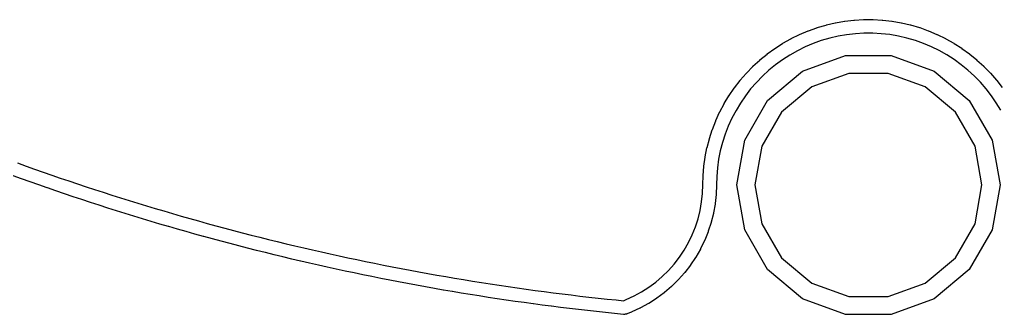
# Model space of a CAD drawing. Extents: x 83 to 195, y -153 to -41.
# Drawn here: x 129.65 to 140.45, y -83.43 to -80.18 of the extents above; entities that cross this region are included whole.
import ezdxf

# ---------------------------------------------------------------- set-up
doc = ezdxf.new("R2010")
doc.units = 0
doc.header["$MEASUREMENT"] = 0
doc.layers.add('BLACK', color=7, linetype='CONTINUOUS')

msp = doc.modelspace()

# ---------------------------------------------------------------- linework, layer by layer
at = {"layer": 'Black'}
for p, q in [((138.742, -80.1944), (138.841, -80.1829)), ((138.841, -80.1829), (138.844, -80.1831)), ((138.844, -80.1831), (138.846, -80.1826)), ((138.846, -80.1826), (138.946, -80.1768)), ((138.946, -80.1768), (138.948, -80.177)), ((138.948, -80.177), (138.95, -80.1767)), ((138.95, -80.1767), (139.05, -80.1766)), ((139.05, -80.1766), (139.052, -80.177)), ((139.052, -80.177), (139.054, -80.1767)), ((139.054, -80.1767), (139.154, -80.1824)), ((139.154, -80.1824), (139.156, -80.1829)), ((139.156, -80.1829), (139.158, -80.1827)), ((139.158, -80.1827), (139.258, -80.1941)), ((138.34, -80.3), (138.434, -80.2664)), ((138.434, -80.2664), (138.436, -80.266)), ((138.436, -80.266), (138.438, -80.265)), ((138.438, -80.265), (138.534, -80.2368)), ((138.534, -80.2368), (138.536, -80.2366)), ((138.536, -80.2366), (138.538, -80.2357)), ((138.538, -80.2357), (138.635, -80.213)), ((138.635, -80.213), (138.637, -80.2129)), ((138.637, -80.2129), (138.639, -80.2121)), ((138.639, -80.2121), (138.738, -80.195)), ((138.738, -80.195), (138.74, -80.195)), ((138.74, -80.195), (138.742, -80.1944)), ((139.258, -80.1941), (139.26, -80.1947)), ((139.26, -80.1947), (139.262, -80.1947)), ((139.262, -80.1947), (139.36, -80.2117)), ((139.36, -80.2117), (139.362, -80.2124)), ((139.362, -80.2124), (139.365, -80.2125)), ((139.365, -80.2125), (139.462, -80.2351)), ((139.462, -80.2351), (139.464, -80.236)), ((139.464, -80.236), (139.466, -80.2362)), ((139.466, -80.2362), (139.562, -80.2643)), ((139.562, -80.2643), (139.564, -80.2653)), ((139.564, -80.2653), (139.566, -80.2656)), ((139.566, -80.2656), (139.66, -80.2992)), ((138.059, -80.4378), (138.146, -80.3886)), ((138.146, -80.3886), (138.148, -80.3878)), ((138.148, -80.3878), (138.15, -80.3866)), ((138.15, -80.3866), (138.24, -80.3424)), ((138.24, -80.3424), (138.242, -80.3418)), ((138.242, -80.3418), (138.243, -80.3406)), ((138.243, -80.3406), (138.336, -80.3016)), ((138.336, -80.3016), (138.338, -80.3011)), ((138.338, -80.3011), (138.34, -80.3)), ((138.574, -80.3813), (138.482, -80.4083)), ((138.667, -80.3595), (138.574, -80.3813)), ((138.761, -80.3432), (138.667, -80.3595)), ((138.857, -80.3322), (138.761, -80.3432)), ((138.952, -80.3267), (138.857, -80.3322)), ((139.048, -80.3266), (138.952, -80.3267)), ((139.143, -80.332), (139.048, -80.3266)), ((139.238, -80.3429), (139.143, -80.332)), ((139.333, -80.3591), (139.238, -80.3429)), ((139.426, -80.3808), (139.333, -80.3591)), ((139.518, -80.4077), (139.426, -80.3808)), ((139.66, -80.2992), (139.662, -80.3003)), ((139.662, -80.3003), (139.664, -80.3008)), ((139.664, -80.3008), (139.756, -80.3396)), ((139.756, -80.3396), (139.758, -80.3408)), ((139.758, -80.3408), (139.76, -80.3414)), ((139.76, -80.3414), (139.85, -80.3855)), ((139.85, -80.3855), (139.852, -80.3868)), ((139.852, -80.3868), (139.854, -80.3875)), ((139.854, -80.3875), (139.941, -80.4366)), ((137.887, -80.5554), (137.968, -80.4966)), ((137.968, -80.4966), (137.97, -80.4956)), ((137.97, -80.4956), (137.971, -80.4941)), ((137.971, -80.4941), (138.055, -80.44)), ((138.055, -80.44), (138.057, -80.4392)), ((138.057, -80.4392), (138.059, -80.4378)), ((138.304, -80.4779), (138.218, -80.5202)), ((138.392, -80.4406), (138.304, -80.4779)), ((138.482, -80.4083), (138.392, -80.4406)), ((139.608, -80.4398), (139.518, -80.4077)), ((139.696, -80.477), (139.608, -80.4398)), ((139.782, -80.5192), (139.696, -80.477)), ((139.941, -80.4366), (139.943, -80.438)), ((139.943, -80.438), (139.945, -80.4388)), ((139.945, -80.4388), (140.029, -80.4928)), ((140.029, -80.4928), (140.03, -80.4943)), ((140.03, -80.4943), (140.032, -80.4953)), ((140.032, -80.4953), (140.113, -80.554)), ((137.806, -80.6214), (137.884, -80.558)), ((137.884, -80.558), (137.885, -80.557)), ((137.885, -80.557), (137.887, -80.5554)), ((138.135, -80.5673), (138.054, -80.6191)), ((138.218, -80.5202), (138.135, -80.5673)), ((138.276, -80.7452), (138.749, -80.5729)), ((138.749, -80.5729), (139.253, -80.5729)), ((139.253, -80.5729), (139.726, -80.7452)), ((139.865, -80.5662), (139.782, -80.5192)), ((139.946, -80.6179), (139.865, -80.5662)), ((140.113, -80.554), (140.115, -80.5556)), ((140.115, -80.5556), (140.117, -80.5566)), ((140.117, -80.5566), (140.194, -80.6199)), ((137.657, -80.7666), (137.726, -80.6949)), ((137.726, -80.6949), (137.728, -80.6936)), ((137.728, -80.6936), (137.729, -80.6919)), ((137.729, -80.6919), (137.803, -80.6242)), ((137.803, -80.6242), (137.805, -80.623)), ((137.805, -80.623), (137.806, -80.6214)), ((137.977, -80.6754), (137.903, -80.7361)), ((138.054, -80.6191), (137.977, -80.6754)), ((140.023, -80.6741), (139.946, -80.6179)), ((140.097, -80.7347), (140.023, -80.6741)), ((140.194, -80.6199), (140.195, -80.6215)), ((140.195, -80.6215), (140.197, -80.6227)), ((140.197, -80.6227), (140.271, -80.6903)), ((140.271, -80.6903), (140.272, -80.692)), ((140.272, -80.692), (140.274, -80.6933)), ((140.274, -80.6933), (140.344, -80.7649)), ((137.588, -80.8454), (137.654, -80.7698)), ((137.654, -80.7698), (137.656, -80.7684)), ((137.656, -80.7684), (137.657, -80.7666)), ((137.833, -80.8008), (137.766, -80.8695)), ((137.903, -80.7361), (137.833, -80.8008)), ((137.89, -81.0689), (138.276, -80.7452)), ((138.784, -80.7699), (138.376, -80.9184)), ((139.218, -80.7699), (138.784, -80.7699)), ((139.626, -80.9184), (139.218, -80.7699)), ((139.726, -80.7452), (140.112, -81.0689)), ((140.168, -80.7994), (140.097, -80.7347)), ((140.235, -80.868), (140.168, -80.7994)), ((140.344, -80.7649), (140.345, -80.7667)), ((140.345, -80.7667), (140.347, -80.7681)), ((140.347, -80.7681), (140.412, -80.8436)), ((137.466, -81.0141), (137.522, -80.9315)), ((137.522, -80.9315), (137.524, -80.9299)), ((137.524, -80.9299), (137.525, -80.928)), ((137.525, -80.928), (137.586, -80.8487)), ((137.586, -80.8487), (137.587, -80.8473)), ((137.587, -80.8473), (137.588, -80.8454)), ((137.766, -80.8695), (137.703, -80.9419)), ((138.376, -80.9184), (138.043, -81.1974)), ((139.959, -81.1974), (139.626, -80.9184)), ((140.297, -80.9403), (140.235, -80.868)), ((140.356, -81.0161), (140.297, -80.9403)), ((140.412, -80.8436), (140.413, -80.8455)), ((140.413, -80.8455), (140.415, -80.847)), ((140.415, -80.847), (140.476, -80.9261)), ((137.412, -81.1033), (137.464, -81.0177)), ((137.464, -81.0177), (137.465, -81.016)), ((137.465, -81.016), (137.466, -81.0141)), ((137.645, -81.0178), (137.591, -81.0968)), ((137.703, -80.9419), (137.645, -81.0178)), ((140.41, -81.095), (140.356, -81.0161)), ((137.363, -81.1956), (137.41, -81.1071)), ((137.41, -81.1071), (137.411, -81.1054)), ((137.411, -81.1054), (137.412, -81.1033)), ((137.591, -81.0968), (137.542, -81.1788)), ((137.638, -81.505), (137.89, -81.0689)), ((140.112, -81.0689), (140.364, -81.505)), ((140.459, -81.177), (140.41, -81.095)), ((137.32, -81.2904), (137.361, -81.1994)), ((137.361, -81.1994), (137.363, -81.1976)), ((137.363, -81.1976), (137.363, -81.1956)), ((137.497, -81.2635), (137.457, -81.3506)), ((137.542, -81.1788), (137.497, -81.2635)), ((138.043, -81.1974), (137.826, -81.5734)), ((140.176, -81.5734), (139.959, -81.1974)), ((137.282, -81.3876), (137.318, -81.2943)), ((137.318, -81.2943), (137.319, -81.2925)), ((137.319, -81.2925), (137.32, -81.2904)), ((137.457, -81.3506), (137.423, -81.4398)), ((137.25, -81.4867), (137.281, -81.3916)), ((137.281, -81.3916), (137.282, -81.3897)), ((137.282, -81.3897), (137.282, -81.3876)), ((137.423, -81.4398), (137.393, -81.5309)), ((137.223, -81.5876), (137.249, -81.4908)), ((137.223, -81.5897), (137.223, -81.5876)), ((137.249, -81.4908), (137.25, -81.4889)), ((137.25, -81.4889), (137.25, -81.4867)), ((137.393, -81.5309), (137.369, -81.6235)), ((137.551, -82.0009), (137.638, -81.505)), ((137.826, -81.5734), (137.751, -82.0009)), ((140.251, -82.0009), (140.176, -81.5734)), ((140.364, -81.505), (140.451, -82.0009)), ((137.188, -81.793), (137.202, -81.694)), ((137.202, -81.694), (137.203, -81.6919)), ((137.203, -81.6898), (137.222, -81.5917)), ((137.203, -81.6919), (137.203, -81.6898)), ((137.222, -81.5917), (137.223, -81.5897)), ((137.369, -81.6235), (137.35, -81.7173)), ((129.627, -81.758), (129.721, -81.792)), ((129.721, -81.792), (129.814, -81.8255)), ((137.179, -81.8969), (137.187, -81.7972)), ((137.187, -81.7972), (137.188, -81.7951)), ((137.188, -81.7951), (137.188, -81.793)), ((137.35, -81.7173), (137.337, -81.812)), ((129.67, -81.9331), (129.576, -81.899)), ((129.814, -81.8255), (129.909, -81.8588)), ((129.909, -81.8588), (130.003, -81.8917)), ((130.003, -81.8917), (130.003, -81.8917)), ((130.003, -81.8917), (130.097, -81.9242)), ((137.176, -81.9963), (137.179, -81.901)), ((137.179, -81.899), (137.179, -81.8969)), ((137.179, -81.901), (137.179, -81.899)), ((137.329, -81.9074), (137.326, -82.0009)), ((137.337, -81.812), (137.329, -81.9074)), ((129.67, -81.9332), (129.67, -81.9331)), ((129.67, -81.9331), (129.67, -81.9331)), ((129.764, -81.9668), (129.67, -81.9332)), ((129.764, -81.9669), (129.764, -81.9668)), ((129.859, -82.0003), (129.764, -81.9669)), ((129.764, -81.9669), (129.764, -81.9669)), ((129.859, -82.0004), (129.859, -82.0003)), ((129.859, -82.0003), (129.859, -82.0003)), ((129.953, -82.0334), (129.859, -82.0004)), ((130.097, -81.9242), (130.097, -81.9242)), ((130.097, -81.9242), (130.191, -81.9565)), ((130.191, -81.9565), (130.286, -81.9884)), ((130.286, -81.9884), (130.286, -81.9884)), ((130.286, -81.9884), (130.38, -82.0199)), ((130.38, -82.0199), (130.475, -82.0511)), ((137.173, -82.0934), (137.176, -81.9963)), ((137.326, -82.0014), (137.322, -82.1013)), ((137.326, -82.0009), (137.326, -82.0012)), ((137.326, -82.0012), (137.326, -82.0014)), ((137.638, -82.4968), (137.551, -82.0009)), ((137.751, -82.0009), (137.826, -82.4284)), ((140.176, -82.4284), (140.251, -82.0009)), ((140.451, -82.0009), (140.364, -82.4968)), ((129.954, -82.0335), (129.953, -82.0334)), ((129.953, -82.0334), (129.953, -82.0334)), ((130.048, -82.0661), (129.954, -82.0335)), ((130.048, -82.0662), (130.048, -82.0661)), ((130.048, -82.0661), (130.048, -82.0661)), ((130.143, -82.0985), (130.048, -82.0662)), ((130.143, -82.0986), (130.143, -82.0985)), ((130.143, -82.0985), (130.143, -82.0985)), ((130.238, -82.1306), (130.143, -82.0986)), ((130.475, -82.0511), (130.57, -82.082)), ((130.57, -82.082), (130.665, -82.1125)), ((130.665, -82.1125), (130.76, -82.1426)), ((137.163, -82.1877), (137.173, -82.0934)), ((137.322, -82.1065), (137.312, -82.2059)), ((137.322, -82.1013), (137.322, -82.1039)), ((137.322, -82.1039), (137.322, -82.1065)), ((130.238, -82.1307), (130.238, -82.1306)), ((130.238, -82.1306), (130.238, -82.1306)), ((130.333, -82.1623), (130.238, -82.1307)), ((130.333, -82.1624), (130.333, -82.1623)), ((130.333, -82.1623), (130.333, -82.1623)), ((130.428, -82.1936), (130.333, -82.1624)), ((130.428, -82.1937), (130.428, -82.1936)), ((130.429, -82.1937), (130.428, -82.1937)), ((130.524, -82.2247), (130.429, -82.1937)), ((130.619, -82.2553), (130.524, -82.2247)), ((130.524, -82.2247), (130.524, -82.2247)), ((130.524, -82.2247), (130.524, -82.2247)), ((130.76, -82.1426), (130.855, -82.1724)), ((130.855, -82.1724), (130.95, -82.2019)), ((130.95, -82.2019), (131.046, -82.2311)), ((131.046, -82.2311), (131.141, -82.2598)), ((137.146, -82.2811), (137.163, -82.1877)), ((137.311, -82.2111), (137.294, -82.3095)), ((137.312, -82.2059), (137.311, -82.2084)), ((137.311, -82.2084), (137.311, -82.2111)), ((130.619, -82.2554), (130.619, -82.2553)), ((130.619, -82.2553), (130.619, -82.2553)), ((130.715, -82.2857), (130.619, -82.2554)), ((130.81, -82.3156), (130.715, -82.2857)), ((130.715, -82.2857), (130.715, -82.2857)), ((130.715, -82.2857), (130.715, -82.2857)), ((130.811, -82.3156), (130.81, -82.3156)), ((130.811, -82.3157), (130.811, -82.3156)), ((130.906, -82.3453), (130.811, -82.3157)), ((131.002, -82.3745), (130.906, -82.3453)), ((130.906, -82.3453), (130.906, -82.3453)), ((130.906, -82.3453), (130.906, -82.3453)), ((131.141, -82.2598), (131.237, -82.2882)), ((131.237, -82.2882), (131.333, -82.3163)), ((131.333, -82.3163), (131.428, -82.344)), ((131.428, -82.344), (131.428, -82.344)), ((131.428, -82.344), (131.524, -82.3714)), ((137.124, -82.3731), (137.146, -82.2811)), ((137.293, -82.3146), (137.268, -82.4116)), ((137.294, -82.3095), (137.293, -82.312)), ((137.293, -82.312), (137.293, -82.3146)), ((131.002, -82.3746), (131.002, -82.3745)), ((131.002, -82.3745), (131.002, -82.3745)), ((131.098, -82.4035), (131.002, -82.3746)), ((131.194, -82.432), (131.098, -82.4035)), ((131.098, -82.4035), (131.098, -82.4035)), ((131.098, -82.4035), (131.098, -82.4035)), ((131.194, -82.4321), (131.194, -82.432)), ((131.195, -82.4321), (131.194, -82.4321)), ((131.29, -82.4603), (131.195, -82.4321)), ((131.524, -82.3714), (131.62, -82.3984)), ((131.62, -82.3984), (131.716, -82.4251)), ((131.716, -82.4251), (131.812, -82.4514)), ((131.812, -82.4514), (131.909, -82.4774)), ((137.094, -82.4633), (137.124, -82.3731)), ((137.267, -82.4166), (137.236, -82.5118)), ((137.268, -82.4116), (137.267, -82.414)), ((137.267, -82.414), (137.267, -82.4166)), ((137.826, -82.4284), (138.043, -82.8044)), ((139.959, -82.8044), (140.176, -82.4284)), ((131.291, -82.4603), (131.29, -82.4603)), ((131.387, -82.4881), (131.291, -82.4603)), ((131.291, -82.4603), (131.291, -82.4603)), ((131.387, -82.4882), (131.387, -82.4881)), ((131.483, -82.5157), (131.387, -82.4882)), ((131.387, -82.4882), (131.387, -82.4882)), ((131.58, -82.5428), (131.483, -82.5157)), ((131.483, -82.5157), (131.483, -82.5157)), ((131.483, -82.5157), (131.483, -82.5157)), ((131.58, -82.5429), (131.58, -82.5428)), ((131.676, -82.5697), (131.58, -82.5429)), ((131.58, -82.5429), (131.58, -82.5429)), ((131.909, -82.4774), (132.005, -82.503)), ((132.005, -82.503), (132.102, -82.5284)), ((132.102, -82.5284), (132.102, -82.5284)), ((132.102, -82.5284), (132.198, -82.5532)), ((132.198, -82.5532), (132.295, -82.5778)), ((137.018, -82.6367), (137.059, -82.5514)), ((137.059, -82.5514), (137.094, -82.4633)), ((137.235, -82.5167), (137.198, -82.6095)), ((137.236, -82.5118), (137.235, -82.5141)), ((137.235, -82.5141), (137.235, -82.5167)), ((137.89, -82.933), (137.638, -82.4968)), ((140.364, -82.4968), (140.112, -82.933)), ((131.677, -82.5697), (131.676, -82.5697)), ((131.676, -82.5697), (131.676, -82.5697)), ((131.773, -82.5961), (131.677, -82.5697)), ((131.773, -82.5962), (131.773, -82.5961)), ((131.87, -82.6223), (131.773, -82.5962)), ((131.773, -82.5962), (131.773, -82.5962)), ((131.967, -82.648), (131.87, -82.6223)), ((131.87, -82.6223), (131.87, -82.6223)), ((131.87, -82.6223), (131.87, -82.6223)), ((131.967, -82.6481), (131.967, -82.648)), ((132.064, -82.6735), (131.967, -82.6481)), ((131.967, -82.6481), (131.967, -82.6481)), ((132.295, -82.5778), (132.295, -82.5778)), ((132.295, -82.5778), (132.392, -82.6021)), ((132.392, -82.6021), (132.488, -82.6259)), ((132.488, -82.6259), (132.585, -82.6494)), ((132.585, -82.6494), (132.682, -82.6726)), ((136.971, -82.7191), (137.018, -82.6367)), ((137.195, -82.6142), (137.152, -82.7043)), ((137.196, -82.6117), (137.195, -82.6142)), ((137.198, -82.6095), (137.196, -82.6117)), ((132.161, -82.6985), (132.064, -82.6735)), ((132.064, -82.6735), (132.064, -82.6735)), ((132.064, -82.6735), (132.064, -82.6735)), ((132.161, -82.6986), (132.161, -82.6985)), ((132.161, -82.6985), (132.161, -82.6985)), ((132.258, -82.7232), (132.161, -82.6986)), ((132.258, -82.7233), (132.258, -82.7232)), ((132.258, -82.7232), (132.258, -82.7232)), ((132.355, -82.7476), (132.258, -82.7233)), ((132.356, -82.7477), (132.355, -82.7476)), ((132.355, -82.7476), (132.355, -82.7476)), ((132.453, -82.7716), (132.356, -82.7477)), ((132.453, -82.7717), (132.453, -82.7716)), ((132.453, -82.7716), (132.453, -82.7716)), ((132.55, -82.7952), (132.453, -82.7717)), ((132.682, -82.6726), (132.779, -82.6954)), ((132.779, -82.6954), (132.877, -82.7179)), ((132.877, -82.7179), (132.974, -82.74)), ((132.974, -82.74), (133.071, -82.7617)), ((133.071, -82.7617), (133.169, -82.7831)), ((136.919, -82.798), (136.971, -82.7191)), ((137.15, -82.7088), (137.1, -82.7957)), ((137.152, -82.7043), (137.15, -82.7064)), ((137.15, -82.7064), (137.15, -82.7088)), ((132.55, -82.7953), (132.55, -82.7952)), ((132.55, -82.7952), (132.55, -82.7952)), ((132.648, -82.8185), (132.55, -82.7953)), ((132.648, -82.8186), (132.648, -82.8185)), ((132.648, -82.8185), (132.648, -82.8185)), ((132.745, -82.8415), (132.648, -82.8186)), ((132.746, -82.8415), (132.745, -82.8415)), ((132.745, -82.8415), (132.745, -82.8415)), ((132.843, -82.864), (132.746, -82.8415)), ((132.843, -82.8641), (132.843, -82.864)), ((132.941, -82.8863), (132.843, -82.8641)), ((132.843, -82.8641), (132.843, -82.8641)), ((133.169, -82.7831), (133.266, -82.8042)), ((133.266, -82.8042), (133.363, -82.8248)), ((133.363, -82.8248), (133.363, -82.8248)), ((133.363, -82.8248), (133.461, -82.8452)), ((133.461, -82.8452), (133.559, -82.8652)), ((133.559, -82.8652), (133.657, -82.8848)), ((133.657, -82.8848), (133.755, -82.9041)), ((136.798, -82.9441), (136.861, -82.8731)), ((136.861, -82.8731), (136.919, -82.798)), ((137.04, -82.8852), (137.039, -82.8875)), ((137.042, -82.8833), (137.04, -82.8852)), ((137.097, -82.8001), (137.042, -82.8833)), ((137.098, -82.7977), (137.097, -82.8001)), ((137.1, -82.7957), (137.098, -82.7977)), ((138.043, -82.8044), (138.376, -83.0835)), ((139.626, -83.0835), (139.959, -82.8044)), ((133.039, -82.9081), (132.941, -82.8863)), ((132.941, -82.8863), (132.941, -82.8863)), ((132.941, -82.8863), (132.941, -82.8863)), ((133.039, -82.9082), (133.039, -82.9081)), ((133.137, -82.9297), (133.039, -82.9082)), ((133.039, -82.9082), (133.039, -82.9082)), ((133.235, -82.9508), (133.137, -82.9297)), ((133.137, -82.9297), (133.137, -82.9297)), ((133.137, -82.9297), (133.137, -82.9297)), ((133.235, -82.9509), (133.235, -82.9508)), ((133.235, -82.9508), (133.235, -82.9508)), ((133.333, -82.9716), (133.235, -82.9509)), ((133.333, -82.9717), (133.333, -82.9716)), ((133.333, -82.9716), (133.333, -82.9716)), ((133.431, -82.9921), (133.333, -82.9717)), ((133.529, -83.0122), (133.431, -82.9921)), ((133.431, -82.9921), (133.431, -82.9921)), ((133.431, -82.9921), (133.431, -82.9921)), ((133.755, -82.9041), (133.852, -82.9229)), ((133.852, -82.9229), (133.852, -82.9229)), ((133.852, -82.9229), (133.951, -82.9415)), ((133.951, -82.9415), (134.049, -82.9597)), ((134.049, -82.9597), (134.147, -82.9776)), ((134.147, -82.9776), (134.245, -82.995)), ((136.73, -83.0105), (136.798, -82.9441)), ((136.975, -82.9707), (136.908, -83.0455)), ((136.976, -82.9685), (136.975, -82.9707)), ((136.978, -82.9667), (136.976, -82.9685)), ((137.039, -82.8875), (136.978, -82.9667)), ((138.276, -83.2567), (137.89, -82.933)), ((140.112, -82.933), (139.726, -83.2567)), ((133.627, -83.0319), (133.529, -83.0122)), ((133.529, -83.0122), (133.529, -83.0122)), ((133.529, -83.0122), (133.529, -83.0122)), ((133.628, -83.0319), (133.627, -83.0319)), ((133.726, -83.0513), (133.628, -83.0319)), ((133.628, -83.0319), (133.628, -83.0319)), ((133.824, -83.0703), (133.726, -83.0513)), ((133.726, -83.0513), (133.726, -83.0513)), ((133.726, -83.0513), (133.726, -83.0513)), ((133.923, -83.0889), (133.824, -83.0703)), ((133.824, -83.0703), (133.824, -83.0703)), ((133.824, -83.0703), (133.824, -83.0703)), ((133.923, -83.089), (133.923, -83.0889)), ((133.923, -83.0889), (133.923, -83.0889)), ((134.021, -83.1072), (133.923, -83.089)), ((134.245, -82.995), (134.245, -82.995)), ((134.245, -82.995), (134.343, -83.0122)), ((134.343, -83.0122), (134.441, -83.0289)), ((134.441, -83.0289), (134.441, -83.0289)), ((134.441, -83.0289), (134.54, -83.0454)), ((134.54, -83.0454), (134.638, -83.0614)), ((134.638, -83.0614), (134.737, -83.0771)), ((134.737, -83.0771), (134.737, -83.0771)), ((134.737, -83.0771), (134.835, -83.0924)), ((134.835, -83.0924), (134.934, -83.1074)), ((136.582, -83.1286), (136.658, -83.0721)), ((136.658, -83.0721), (136.73, -83.0105)), ((136.905, -83.0492), (136.833, -83.1193)), ((136.906, -83.0471), (136.905, -83.0492)), ((136.908, -83.0455), (136.906, -83.0471)), ((138.376, -83.0835), (138.784, -83.2319)), ((139.218, -83.2319), (139.626, -83.0835)), ((134.022, -83.1073), (134.021, -83.1072)), ((134.021, -83.1072), (134.021, -83.1072)), ((134.12, -83.1252), (134.022, -83.1073)), ((134.219, -83.1427), (134.12, -83.1252)), ((134.12, -83.1252), (134.12, -83.1252)), ((134.12, -83.1252), (134.12, -83.1252)), ((134.219, -83.1428), (134.219, -83.1427)), ((134.219, -83.1427), (134.219, -83.1427)), ((134.317, -83.16), (134.219, -83.1428)), ((134.318, -83.16), (134.317, -83.16)), ((134.416, -83.1768), (134.318, -83.16)), ((134.318, -83.16), (134.318, -83.16)), ((134.417, -83.1769), (134.416, -83.1768)), ((134.416, -83.1768), (134.416, -83.1768)), ((134.515, -83.1933), (134.417, -83.1769)), ((134.515, -83.1934), (134.515, -83.1933)), ((134.515, -83.1933), (134.515, -83.1933)), ((134.614, -83.2095), (134.515, -83.1934)), ((134.713, -83.2252), (134.614, -83.2095)), ((134.614, -83.2095), (134.614, -83.2095)), ((134.614, -83.2095), (134.614, -83.2095)), ((134.934, -83.1074), (135.033, -83.122)), ((135.033, -83.122), (135.131, -83.1363)), ((135.131, -83.1363), (135.131, -83.1363)), ((135.131, -83.1363), (135.23, -83.1502)), ((135.23, -83.1502), (135.23, -83.1502)), ((135.23, -83.1502), (135.329, -83.1637)), ((135.329, -83.1637), (135.427, -83.1769)), ((135.427, -83.1769), (135.427, -83.1769)), ((135.427, -83.1769), (135.527, -83.1897)), ((135.527, -83.1897), (135.527, -83.1897)), ((135.527, -83.1897), (135.625, -83.2022)), ((135.625, -83.2022), (135.725, -83.2143)), ((136.419, -83.2252), (136.502, -83.1797)), ((136.502, -83.1797), (136.582, -83.1286)), ((136.75, -83.191), (136.669, -83.2506)), ((136.751, -83.1891), (136.75, -83.191)), ((136.754, -83.1878), (136.751, -83.1891)), ((136.83, -83.1228), (136.754, -83.1878)), ((136.831, -83.1208), (136.83, -83.1228)), ((136.833, -83.1193), (136.831, -83.1208)), ((134.713, -83.2253), (134.713, -83.2252)), ((134.713, -83.2252), (134.713, -83.2252)), ((134.812, -83.2407), (134.713, -83.2253)), ((134.813, -83.2407), (134.812, -83.2407)), ((134.812, -83.2407), (134.812, -83.2407)), ((134.911, -83.2557), (134.813, -83.2407)), ((134.912, -83.2557), (134.911, -83.2557)), ((134.912, -83.2558), (134.912, -83.2557)), ((135.011, -83.2704), (134.912, -83.2558)), ((135.011, -83.2705), (135.011, -83.2704)), ((135.011, -83.2704), (135.011, -83.2704)), ((135.11, -83.2848), (135.011, -83.2705)), ((135.209, -83.2987), (135.11, -83.2848)), ((135.11, -83.2848), (135.11, -83.2848)), ((135.11, -83.2848), (135.11, -83.2848)), ((135.209, -83.2988), (135.209, -83.2987)), ((135.209, -83.2987), (135.209, -83.2987)), ((135.308, -83.3124), (135.209, -83.2988)), ((135.309, -83.3124), (135.308, -83.3124)), ((135.408, -83.3256), (135.309, -83.3124)), ((135.309, -83.3124), (135.309, -83.3124)), ((135.725, -83.2143), (135.725, -83.2143)), ((135.725, -83.2143), (135.823, -83.226)), ((135.823, -83.226), (135.823, -83.226)), ((135.823, -83.226), (135.922, -83.2374)), ((135.922, -83.2374), (136.022, -83.2485)), ((136.022, -83.2485), (136.121, -83.2591)), ((136.121, -83.2591), (136.22, -83.2694)), ((136.22, -83.2694), (136.301, -83.2775)), ((136.301, -83.2775), (136.332, -83.2652)), ((136.332, -83.2652), (136.419, -83.2252)), ((136.576, -83.3101), (136.489, -83.3581)), ((136.578, -83.3085), (136.576, -83.3101)), ((136.581, -83.3074), (136.578, -83.3085)), ((136.665, -83.2535), (136.581, -83.3074)), ((136.667, -83.2518), (136.665, -83.2535)), ((136.669, -83.2506), (136.667, -83.2518)), ((138.749, -83.4289), (138.276, -83.2567)), ((138.784, -83.2319), (139.218, -83.2319)), ((139.726, -83.2567), (139.253, -83.4289)), ((135.507, -83.3385), (135.408, -83.3256)), ((135.408, -83.3256), (135.408, -83.3256)), ((135.408, -83.3256), (135.408, -83.3256)), ((135.508, -83.3385), (135.507, -83.3385)), ((135.507, -83.3385), (135.507, -83.3385)), ((135.607, -83.351), (135.508, -83.3385)), ((135.607, -83.3511), (135.607, -83.351)), ((135.607, -83.351), (135.607, -83.351)), ((135.706, -83.3632), (135.607, -83.3511)), ((135.707, -83.3632), (135.706, -83.3632)), ((135.706, -83.3632), (135.706, -83.3632)), ((135.806, -83.375), (135.707, -83.3632)), ((135.906, -83.3865), (135.806, -83.375)), ((135.806, -83.375), (135.806, -83.375)), ((135.806, -83.375), (135.806, -83.375)), ((135.906, -83.3865), (135.906, -83.3864)), ((135.906, -83.3864), (135.906, -83.3865)), ((136.005, -83.3975), (135.906, -83.3865)), ((136.005, -83.3976), (136.005, -83.3975)), ((136.005, -83.3975), (136.005, -83.3975)), ((136.105, -83.4083), (136.005, -83.3976)), ((136.105, -83.4083), (136.105, -83.4082)), ((136.105, -83.4082), (136.105, -83.4083)), ((136.205, -83.4186), (136.105, -83.4083)), ((136.304, -83.4286), (136.205, -83.4186)), ((136.205, -83.4186), (136.205, -83.4186)), ((136.205, -83.4186), (136.205, -83.4186)), ((136.334, -83.4251), (136.33, -83.4267)), ((136.338, -83.4245), (136.334, -83.4251)), ((136.339, -83.4239), (136.338, -83.4245)), ((136.34, -83.4237), (136.339, -83.4239)), ((136.39, -83.4038), (136.34, -83.4237)), ((136.391, -83.4027), (136.39, -83.4038)), ((136.393, -83.4022), (136.391, -83.4027)), ((136.484, -83.3604), (136.393, -83.4022)), ((136.486, -83.3589), (136.484, -83.3604)), ((136.489, -83.3581), (136.486, -83.3589)), ((136.308, -83.4283), (136.304, -83.4286)), ((136.312, -83.429), (136.308, -83.4283)), ((136.313, -83.4288), (136.312, -83.429)), ((136.314, -83.4289), (136.313, -83.4288)), ((136.322, -83.4273), (136.314, -83.4289)), ((136.33, -83.4267), (136.322, -83.4273)), ((139.253, -83.4289), (138.749, -83.4289))]:
    msp.add_line(p, q, dxfattribs=at)

doc.saveas('drawing.dxf')
